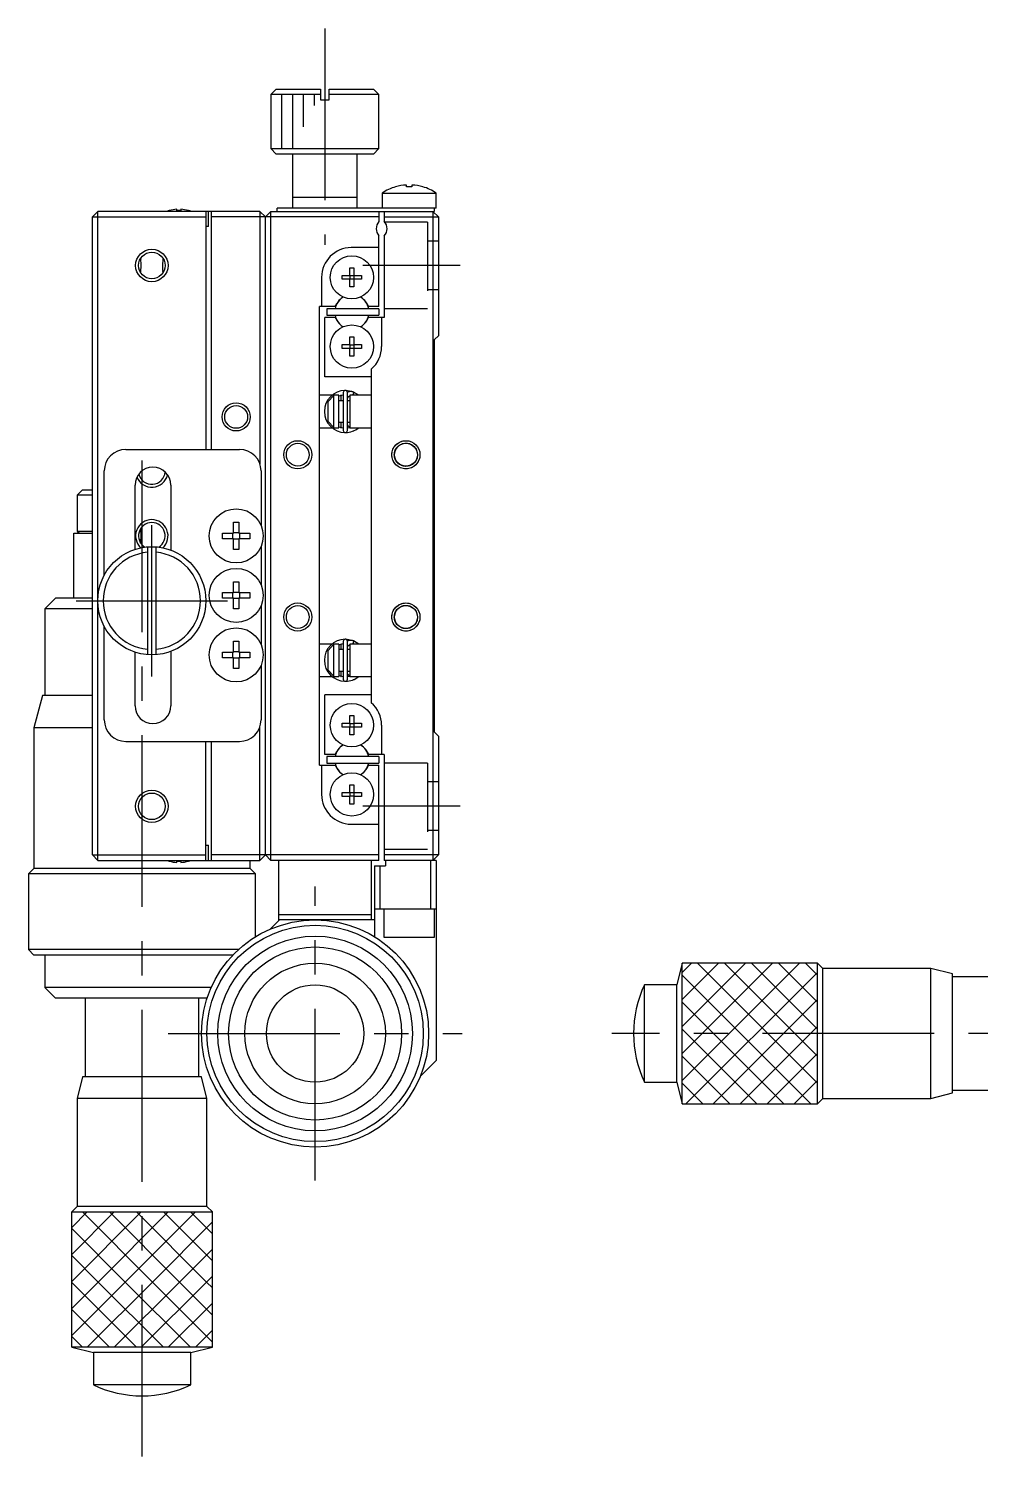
# Model space of a CAD drawing. Extents: x 0 to 397, y -8 to 228.
# Drawn here: x 204.8 to 292.8, y 52.9 to 184.9 of the extents above; entities that cross this region are included whole.
import ezdxf

# ---------------------------------------------------------------- set-up
doc = ezdxf.new("R2010")
doc.units = 0
doc.header["$LTSCALE"] = 0.5
doc.linetypes.add('CENTER', pattern=[50.8, 31.75, -6.35, 6.35, -6.35])
doc.linetypes.add('DASHED', pattern=[19.05, 12.7, -6.35])
for name, color, linetype in [('MSM_CENTER', 1, 'CENTER'), ('MSM_CONTINUOUS', 7, 'CONTINUOUS'), ('MSM_DASHED', 4, 'DASHED'), ('MSM_NARROW', 5, 'CONTINUOUS')]:
    doc.layers.add(name, color=color, linetype=linetype)

msp = doc.modelspace()

# ---------------------------------------------------------------- linework, layer by layer
at = {"layer": 'MSM_CENTER'}
for p, q in [((232.2, 184.95), (232.2, 164.95)), ((244.7, 163.05), (235.7, 163.05)), ((215.3, 52.95), (215.3, 146.95)), ((216.2, 125.05), (216.2, 139.05)), ((209.2, 132.05), (223.2, 132.05)), ((244.7, 113.05), (235.7, 113.05)), ((231.3, 78.45), (231.3, 105.65)), ((217.7, 92.05), (244.9, 92.05)), ((364.75, 92.05), (258.75, 92.05))]:
    msp.add_line(p, q, dxfattribs=at)
at = {"layer": 'MSM_CONTINUOUS'}
for p, q in [((227.7, 179.35), (227.2, 178.85)), ((231.8, 178.85), (227.2, 178.85)), ((227.2, 178.85), (227.2, 173.85)), ((227.7, 179.35), (231.8, 179.35)), ((231.8, 179.35), (231.8, 178.35)), ((231.8, 178.35), (232.6, 178.35)), ((232.6, 179.35), (236.7, 179.35)), ((232.6, 178.35), (232.6, 179.35)), ((237.2, 178.85), (232.6, 178.85)), ((237.2, 178.85), (236.7, 179.35)), ((237.2, 173.85), (237.2, 178.85)), ((227.2, 173.85), (227.7, 173.35)), ((227.2, 173.85), (237.2, 173.85)), ((236.7, 173.35), (227.7, 173.35)), ((229.2, 173.35), (229.2, 168.35)), ((235.2, 168.35), (235.2, 173.35)), ((236.7, 173.35), (237.2, 173.85)), ((238.74141, 170.312581), (238.738067, 170.319436)), ((239.74, 170.312581), (239.74, 170.484953)), ((240.26, 170.312581), (239.74, 170.312581)), ((240.26, 170.484953), (240.26, 170.312581)), ((241.261933, 170.319436), (241.25859, 170.312581)), ((229.2, 169.35), (235.2, 169.35)), ((237.5, 169.741657), (242.5, 169.741657)), ((237.5, 169.741657), (237.5, 168.35)), ((242.5, 168.35), (242.5, 169.741657)), ((210.7, 167.55), (211.2, 168.05)), ((226.2, 168.05), (211.2, 168.05)), ((211.2, 108.05), (211.2, 168.05)), ((217.813639, 168.119522), (217.811384, 168.124144)), ((218.52, 168.119522), (218.52, 168.239859)), ((218.88, 168.119522), (218.52, 168.119522)), ((218.88, 168.239859), (218.88, 168.119522)), ((219.588616, 168.124144), (219.586361, 168.119522)), ((221.2, 168.05), (221.2, 146.05)), ((221.45, 166.65), (221.45, 168.05)), ((221.7, 168.05), (221.7, 146.05)), ((226.2, 168.05), (226.7, 167.55)), ((226.2, 168.05), (226.2, 144.6745)), ((227.2, 168.05), (226.7, 167.55)), ((227.2, 168.05), (242.3, 168.05)), ((227.2, 108.05), (227.2, 168.05)), ((227.8, 168.05), (227.8, 168.35)), ((242.5, 168.35), (227.8, 168.35)), ((237.2, 168.05), (237.2, 167.111438)), ((237.7, 168.05), (237.7, 167.111438)), ((242.2, 168.05), (242.7, 167.55)), ((242.2, 168.05), (242.2, 108.05)), ((242.3, 168.35), (242.3, 168.05)), ((210.7, 108.55), (210.7, 167.55)), ((210.7, 167.55), (221.2, 167.55)), ((221.45, 166.65), (221.2, 166.65)), ((237.2, 167.55), (221.7, 167.55)), ((226.7, 108.55), (226.7, 167.55)), ((237.7, 167.55), (242.7, 167.55)), ((242.7, 167.55), (242.7, 156.55)), ((237.2, 159.25), (237.2, 165.788562)), ((237.7, 165.788562), (237.7, 158.25)), ((215.155969, 163.737386), (215.182468, 163.621115)), ((237.2, 164.7), (234.65, 164.7)), ((217.244031, 162.362614), (217.217532, 162.478885)), ((234.52, 162.836361), (234.88, 162.836361)), ((234.52, 162.13), (234.52, 162.836361)), ((234.88, 162.836361), (234.88, 162.13)), ((231.9, 161.95), (231.9, 159.25)), ((233.813639, 161.77), (233.813639, 162.13)), ((233.813639, 162.13), (234.52, 162.13)), ((234.52, 161.77), (233.813639, 161.77)), ((234.530372, 162.119628), (234.52, 162.13)), ((234.530372, 161.780372), (234.52, 161.77)), ((234.52, 161.063639), (234.52, 161.77)), ((234.88, 161.063639), (234.52, 161.063639)), ((234.530372, 161.780372), (234.530372, 162.119628)), ((234.530372, 162.119628), (234.869628, 162.119628)), ((234.869628, 161.780372), (234.530372, 161.780372)), ((234.869628, 162.119628), (234.88, 162.13)), ((234.869628, 162.119628), (234.869628, 161.780372)), ((234.869628, 161.780372), (234.88, 161.77)), ((234.88, 162.13), (235.586361, 162.13)), ((234.88, 161.77), (234.88, 161.063639)), ((235.586361, 161.77), (234.88, 161.77)), ((235.586361, 162.13), (235.586361, 161.77)), ((231.7, 116.85), (231.7, 159.25)), ((233.149194, 159.25), (231.7, 159.25)), ((232.4, 159.05), (232.4, 158.45)), ((237.2, 159.05), (232.4, 159.05)), ((232.4, 158.45), (237.2, 158.45)), ((233.149194, 159.25), (233.29936, 159.510095)), ((236.10064, 159.510095), (236.250806, 159.25)), ((237.2, 159.25), (236.250806, 159.25)), ((237.2, 159.05), (237.2, 158.45)), ((232.2, 152.75), (232.2, 158.25)), ((233.149194, 158.25), (232.2, 158.25)), ((233.149194, 158.25), (233.29936, 157.989905)), ((236.10064, 157.989905), (236.250806, 158.25)), ((237.7, 158.25), (236.250806, 158.25)), ((237.45, 158.25), (237.45, 155.55)), ((234.52, 156.436361), (234.88, 156.436361)), ((234.52, 155.73), (234.52, 156.436361)), ((234.88, 156.436361), (234.88, 155.73)), ((242.35, 156.2), (242.7, 156.55)), ((242.35, 119.9), (242.35, 156.2)), ((233.813639, 155.37), (233.813639, 155.73)), ((233.813639, 155.73), (234.52, 155.73)), ((234.52, 155.37), (233.813639, 155.37)), ((234.530372, 155.719628), (234.52, 155.73)), ((234.530372, 155.380372), (234.52, 155.37)), ((234.52, 154.663639), (234.52, 155.37)), ((234.88, 154.663639), (234.52, 154.663639)), ((234.530372, 155.719628), (234.869628, 155.719628)), ((234.530372, 155.380372), (234.530372, 155.719628)), ((234.869628, 155.380372), (234.530372, 155.380372)), ((234.869628, 155.719628), (234.88, 155.73)), ((234.869628, 155.719628), (234.869628, 155.380372)), ((234.869628, 155.380372), (234.88, 155.37)), ((234.88, 155.73), (235.586361, 155.73)), ((234.88, 155.37), (234.88, 154.663639)), ((235.586361, 155.37), (234.88, 155.37)), ((235.586361, 155.73), (235.586361, 155.37)), ((236.5, 153.470938), (236.5, 122.629062)), ((236.5, 152.75), (232.2, 152.75)), ((232.863941, 151.05), (231.7, 151.05)), ((232.5, 150.4701), (233, 150.999247)), ((233.5, 151.05), (233, 151.05)), ((233, 151.05), (233, 148.05)), ((233.499845, 150.98522), (233.904977, 151.093682)), ((233.5, 148.05), (233.5, 151.05)), ((233.905, 150.55), (233.5, 150.55)), ((233.7, 151.05), (233.688328, 151.05)), ((233.7, 150.55), (233.7, 151.05)), ((233.905, 151.3), (233.905, 147.8)), ((234.815052, 151.357695), (234.127589, 151.493656)), ((234.301111, 151.327317), (234.293453, 151.323625)), ((234.295, 147.8), (234.295, 151.3)), ((234.295, 150.698501), (234.295334, 150.712726)), ((234.5, 150.55), (234.295, 150.55)), ((234.295334, 150.712726), (234.296394, 150.727706)), ((234.296394, 150.727706), (234.298177, 150.742615)), ((234.298177, 150.742615), (234.300681, 150.757419)), ((234.300681, 150.757419), (234.303898, 150.772082)), ((234.332458, 151.341245), (234.301111, 151.327317)), ((234.303898, 150.772082), (234.307822, 150.786571)), ((234.307822, 150.786571), (234.312445, 150.80085)), ((234.312445, 150.80085), (234.317756, 150.814887)), ((234.317756, 150.814887), (234.323743, 150.828647)), ((234.323743, 150.828647), (234.330394, 150.842099)), ((234.330394, 150.842099), (234.337694, 150.855209)), ((234.364449, 151.353587), (234.332458, 151.341245)), ((234.337694, 150.855209), (234.345628, 150.867947)), ((234.345628, 150.867947), (234.354176, 150.88028)), ((234.354176, 150.88028), (234.363321, 150.892179)), ((234.363321, 150.892179), (234.373043, 150.903614)), ((234.397004, 151.364314), (234.364449, 151.353587)), ((234.373043, 150.903614), (234.383319, 150.914555)), ((234.383319, 150.914555), (234.394126, 150.924976)), ((234.394126, 150.924976), (234.405439, 150.934849)), ((234.430043, 151.373399), (234.397004, 151.364314)), ((234.405439, 150.934849), (234.417232, 150.944147)), ((234.417232, 150.944147), (234.429478, 150.952848)), ((234.429478, 150.952848), (234.442147, 150.960926)), ((234.463487, 151.380822), (234.430043, 151.373399)), ((234.442147, 150.960926), (234.455209, 150.96836)), ((234.455209, 150.96836), (234.468634, 150.975129)), ((234.497254, 151.386564), (234.463487, 151.380822)), ((234.468634, 150.975129), (234.482386, 150.981214)), ((234.482386, 150.981214), (234.496434, 150.986597)), ((234.496434, 150.986597), (234.499979, 150.987829)), ((234.53126, 151.390611), (234.497254, 151.386564)), ((234.5, 151.05), (234.5, 148.05)), ((236.5, 151.05), (234.5, 151.05)), ((234.565423, 151.392953), (234.53126, 151.390611)), ((234.599659, 151.393585), (234.565423, 151.392953)), ((234.633885, 151.392506), (234.599659, 151.393585)), ((234.668017, 151.389716), (234.633885, 151.392506)), ((234.701972, 151.385224), (234.668017, 151.389716)), ((234.735666, 151.379039), (234.701972, 151.385224)), ((234.769018, 151.371176), (234.735666, 151.379039)), ((234.770662, 151.06164), (234.764512, 151.05)), ((234.801945, 151.361653), (234.769018, 151.371176)), ((234.77692, 151.073893), (234.770662, 151.06164)), ((234.874255, 151.332277), (234.775042, 151.049975)), ((234.783247, 151.08668), (234.77692, 151.073893)), ((234.789603, 151.099923), (234.783247, 151.08668)), ((234.795948, 151.113538), (234.789603, 151.099923)), ((234.802244, 151.127439), (234.795948, 151.113538)), ((234.834364, 151.350494), (234.801945, 151.361653)), ((234.808449, 151.141539), (234.802244, 151.127439)), ((234.814525, 151.15575), (234.808449, 151.141539)), ((234.820434, 151.169982), (234.814525, 151.15575)), ((234.826138, 151.184145), (234.820434, 151.169982)), ((234.831603, 151.198151), (234.826138, 151.184145)), ((234.836793, 151.211913), (234.831603, 151.198151)), ((234.864531, 151.33844), (234.834364, 151.350494)), ((234.841676, 151.225342), (234.836793, 151.211913)), ((234.846221, 151.238356), (234.841676, 151.225342)), ((234.8504, 151.250872), (234.846221, 151.238356)), ((234.854187, 151.262811), (234.8504, 151.250872)), ((234.857557, 151.2741), (234.854187, 151.262811)), ((234.86049, 151.284666), (234.857557, 151.2741)), ((234.862967, 151.294443), (234.86049, 151.284666)), ((234.864972, 151.30337), (234.862967, 151.294443)), ((234.86318, 151.338725), (234.86514, 151.338104)), ((235.336031, 151.050123), (234.864086, 151.337581)), ((234.866493, 151.311391), (234.864972, 151.30337)), ((234.86514, 151.338104), (234.866614, 151.336358)), ((234.867521, 151.318456), (234.866493, 151.311391)), ((234.866614, 151.336358), (234.867594, 151.333499)), ((234.868049, 151.32452), (234.867521, 151.318456)), ((234.867594, 151.333499), (234.868073, 151.329545)), ((234.868073, 151.329545), (234.868049, 151.32452)), ((234.873188, 151.333663), (234.874255, 151.332277)), ((232.5, 148.6299), (232.5, 150.4701)), ((231.7, 148.05), (232.863575, 148.05)), ((233, 148.107999), (232.5, 148.637145)), ((233, 148.05), (233.5, 148.05)), ((233.904945, 148.006634), (233.499839, 148.114446)), ((233.5, 148.55), (233.905, 148.55)), ((233.688163, 148.05), (233.7, 148.05)), ((233.7, 148.05), (233.7, 148.55)), ((234.295, 148.55), (234.5, 148.55)), ((234.295076, 148.394804), (234.295, 148.401499)), ((234.511808, 148.048887), (234.295042, 148.006311)), ((234.295771, 148.3798), (234.295076, 148.394804)), ((234.297193, 148.364844), (234.295771, 148.3798)), ((234.299338, 148.349973), (234.297193, 148.364844)), ((234.302202, 148.335221), (234.299338, 148.349973)), ((234.30578, 148.320622), (234.302202, 148.335221)), ((234.310063, 148.306213), (234.30578, 148.320622)), ((234.315043, 148.292026), (234.310063, 148.306213)), ((234.320709, 148.278097), (234.315043, 148.292026)), ((234.32705, 148.264458), (234.320709, 148.278097)), ((234.334052, 148.251143), (234.32705, 148.264458)), ((234.3417, 148.238186), (234.334052, 148.251143)), ((234.349977, 148.225617), (234.3417, 148.238186)), ((234.358864, 148.213468), (234.349977, 148.225617)), ((234.368343, 148.201771), (234.358864, 148.213468)), ((234.378391, 148.190556), (234.368343, 148.201771)), ((234.388986, 148.179851), (234.378391, 148.190556)), ((234.400103, 148.169684), (234.388986, 148.179851)), ((234.411716, 148.160083), (234.400103, 148.169684)), ((234.423797, 148.151074), (234.411716, 148.160083)), ((234.436317, 148.14268), (234.423797, 148.151074)), ((234.449246, 148.134926), (234.436317, 148.14268)), ((234.462552, 148.127833), (234.449246, 148.134926)), ((234.476201, 148.12142), (234.462552, 148.127833)), ((234.490159, 148.115707), (234.476201, 148.12142)), ((234.499975, 148.112173), (234.490159, 148.115707)), ((234.5, 148.05), (236.5, 148.05)), ((234.805743, 147.739561), (234.806671, 147.739862)), ((234.807026, 147.738959), (234.864531, 147.76156)), ((234.86071, 147.761775), (234.86318, 147.761275)), ((234.86318, 147.761275), (234.86286, 147.762039)), ((234.864531, 147.76156), (234.86318, 147.761275)), ((234.864288, 147.762505), (234.882242, 147.770291)), ((234.86526, 147.761983), (234.864531, 147.76156)), ((213.8, 146.05), (224.3, 146.05)), ((211.8, 134.424868), (211.8, 144.05)), ((226.3, 144.05), (226.3, 139.029796)), ((214.65, 136.803683), (214.65, 142.75)), ((217.95, 142.75), (217.95, 136.733749)), ((209.8, 142.3), (209.3, 141.8)), ((210.7, 141.8), (209.3, 141.8)), ((209.3, 141.8), (209.3, 138.5)), ((209.8, 142.3), (210.7, 142.3)), ((215.155969, 138.737386), (215.182468, 138.621115)), ((223.74, 139.30859), (224.26, 139.30859)), ((223.74, 138.31), (223.74, 139.30859)), ((224.26, 139.30859), (224.26, 138.31)), ((209, 132.3), (209, 138.3)), ((209, 138.3), (210.7, 138.3)), ((209.3, 138.5), (210.7, 138.5)), ((209.3, 138.5), (209.5, 138.3)), ((222.74141, 137.79), (222.74141, 138.31)), ((222.74141, 138.31), (223.74, 138.31)), ((223.74, 137.79), (222.74141, 137.79)), ((223.698625, 137.79), (223.698625, 138.31)), ((223.74, 138.351375), (224.26, 138.351375)), ((223.74, 136.79141), (223.74, 137.79)), ((224.26, 137.748625), (223.74, 137.748625)), ((224.26, 138.31), (225.25859, 138.31)), ((224.26, 137.79), (224.26, 136.79141)), ((225.25859, 137.79), (224.26, 137.79)), ((224.301375, 138.31), (224.301375, 137.79)), ((225.25859, 138.31), (225.25859, 137.79)), ((215.8, 137.033974), (215.8, 127.066026)), ((216.6, 127.066026), (216.6, 137.033974)), ((224.26, 136.79141), (223.74, 136.79141)), ((226.3, 137.070204), (226.3, 133.529796)), ((223.74, 133.80859), (224.26, 133.80859)), ((223.74, 132.81), (223.74, 133.80859)), ((224.26, 133.80859), (224.26, 132.81)), ((207.3, 132.3), (206.3, 131.3)), ((210.7, 132.3), (207.3, 132.3)), ((222.74141, 132.29), (222.74141, 132.81)), ((222.74141, 132.81), (223.74, 132.81)), ((223.74, 132.29), (222.74141, 132.29)), ((223.698625, 132.29), (223.698625, 132.81)), ((223.74, 132.851375), (224.26, 132.851375)), ((223.74, 131.29141), (223.74, 132.29)), ((224.26, 132.248625), (223.74, 132.248625)), ((224.26, 132.81), (225.25859, 132.81)), ((224.26, 132.29), (224.26, 131.29141)), ((225.25859, 132.29), (224.26, 132.29)), ((224.301375, 132.81), (224.301375, 132.29)), ((225.25859, 132.81), (225.25859, 132.29)), ((210.7, 131.3), (206.3, 131.3)), ((206.3, 131.3), (206.3, 123.3)), ((224.26, 131.29141), (223.74, 131.29141)), ((226.3, 131.570204), (226.3, 128.029796)), ((211.8, 121.05), (211.8, 129.675132)), ((223.74, 128.30859), (224.26, 128.30859)), ((223.74, 127.31), (223.74, 128.30859)), ((224.26, 128.30859), (224.26, 127.31)), ((232.863941, 128.05), (231.7, 128.05)), ((233.5, 128.05), (233, 128.05)), ((233, 128.05), (233, 125.05)), ((233.499845, 127.98522), (233.904977, 128.093682)), ((233.5, 128.05), (233.5, 125.05)), ((233.7, 128.05), (233.688328, 128.05)), ((233.7, 127.55), (233.7, 128.05)), ((233.905, 128.3), (233.905, 124.8)), ((234.815052, 128.357695), (234.127589, 128.493656)), ((234.301111, 128.327317), (234.293453, 128.323625)), ((234.295, 124.8), (234.295, 128.3)), ((234.332458, 128.341245), (234.301111, 128.327317)), ((234.364449, 128.353587), (234.332458, 128.341245)), ((234.397004, 128.364314), (234.364449, 128.353587)), ((234.430043, 128.373399), (234.397004, 128.364314)), ((234.463487, 128.380822), (234.430043, 128.373399)), ((234.497254, 128.386564), (234.463487, 128.380822)), ((234.53126, 128.390611), (234.497254, 128.386564)), ((234.5, 128.05), (234.5, 125.05)), ((236.5, 128.05), (234.5, 128.05)), ((234.565423, 128.392953), (234.53126, 128.390611)), ((234.599659, 128.393585), (234.565423, 128.392953)), ((234.633885, 128.392506), (234.599659, 128.393585)), ((234.668017, 128.389716), (234.633885, 128.392506)), ((234.701972, 128.385224), (234.668017, 128.389716)), ((234.735666, 128.379039), (234.701972, 128.385224)), ((234.769018, 128.371176), (234.735666, 128.379039)), ((234.770662, 128.06164), (234.764512, 128.05)), ((234.801945, 128.361653), (234.769018, 128.371176)), ((234.77692, 128.073893), (234.770662, 128.06164)), ((234.873188, 128.333663), (234.775042, 128.049975)), ((234.783247, 128.08668), (234.77692, 128.073893)), ((234.789603, 128.099923), (234.783247, 128.08668)), ((234.795948, 128.113538), (234.789603, 128.099923)), ((234.802244, 128.127439), (234.795948, 128.113538)), ((234.834364, 128.350494), (234.801945, 128.361653)), ((234.808449, 128.141539), (234.802244, 128.127439)), ((234.814525, 128.15575), (234.808449, 128.141539)), ((234.820434, 128.169982), (234.814525, 128.15575)), ((234.826138, 128.184145), (234.820434, 128.169982)), ((234.831603, 128.198151), (234.826138, 128.184145)), ((234.836793, 128.211913), (234.831603, 128.198151)), ((234.864531, 128.33844), (234.834364, 128.350494)), ((234.841676, 128.225342), (234.836793, 128.211913)), ((234.846221, 128.238356), (234.841676, 128.225342)), ((234.8504, 128.250872), (234.846221, 128.238356)), ((234.854187, 128.262811), (234.8504, 128.250872)), ((234.857557, 128.2741), (234.854187, 128.262811)), ((234.86049, 128.284666), (234.857557, 128.2741)), ((234.862967, 128.294443), (234.86049, 128.284666)), ((234.864972, 128.30337), (234.862967, 128.294443)), ((234.86318, 128.338725), (234.86514, 128.338104)), ((235.336031, 128.050123), (234.864086, 128.337581)), ((234.866493, 128.311391), (234.864972, 128.30337)), ((234.86514, 128.338104), (234.866614, 128.336358)), ((234.867521, 128.318456), (234.866493, 128.311391)), ((234.866614, 128.336358), (234.867594, 128.333499)), ((234.868049, 128.32452), (234.867521, 128.318456)), ((234.867594, 128.333499), (234.868073, 128.329545)), ((234.868073, 128.329545), (234.868049, 128.32452)), ((234.893393, 128.324764), (234.873631, 128.333459)), ((214.65, 122.35), (214.65, 127.296317)), ((217.95, 127.366252), (217.95, 122.35)), ((222.74141, 126.79), (222.74141, 127.31)), ((222.74141, 127.31), (223.74, 127.31)), ((223.74, 126.79), (222.74141, 126.79)), ((223.698625, 126.79), (223.698625, 127.31)), ((223.74, 127.351375), (224.26, 127.351375)), ((223.74, 125.79141), (223.74, 126.79)), ((224.26, 126.748625), (223.74, 126.748625)), ((224.26, 127.31), (225.25859, 127.31)), ((224.26, 126.79), (224.26, 125.79141)), ((225.25859, 126.79), (224.26, 126.79)), ((224.301375, 127.31), (224.301375, 126.79)), ((225.25859, 127.31), (225.25859, 126.79)), ((232.5, 127.4701), (233, 127.999247)), ((232.5, 125.6299), (232.5, 127.4701)), ((233.905, 127.55), (233.5, 127.55)), ((234.295, 127.698501), (234.295334, 127.712726)), ((234.5, 127.55), (234.295, 127.55)), ((234.295334, 127.712726), (234.296394, 127.727706)), ((234.296394, 127.727706), (234.298177, 127.742615)), ((234.298177, 127.742615), (234.300681, 127.757419)), ((234.300681, 127.757419), (234.303898, 127.772082)), ((234.303898, 127.772082), (234.307822, 127.786571)), ((234.307822, 127.786571), (234.312445, 127.80085)), ((234.312445, 127.80085), (234.317756, 127.814887)), ((234.317756, 127.814887), (234.323743, 127.828647)), ((234.323743, 127.828647), (234.330394, 127.842099)), ((234.330394, 127.842099), (234.337694, 127.855209)), ((234.337694, 127.855209), (234.345628, 127.867947)), ((234.345628, 127.867947), (234.354176, 127.88028)), ((234.354176, 127.88028), (234.363321, 127.892179)), ((234.363321, 127.892179), (234.373043, 127.903614)), ((234.373043, 127.903614), (234.383319, 127.914555)), ((234.383319, 127.914555), (234.394126, 127.924976)), ((234.394126, 127.924976), (234.405439, 127.934849)), ((234.405439, 127.934849), (234.417232, 127.944147)), ((234.417232, 127.944147), (234.429478, 127.952848)), ((234.429478, 127.952848), (234.442147, 127.960926)), ((234.442147, 127.960926), (234.455209, 127.96836)), ((234.455209, 127.96836), (234.468634, 127.975129)), ((234.468634, 127.975129), (234.482386, 127.981214)), ((234.482386, 127.981214), (234.496434, 127.986597)), ((234.496434, 127.986597), (234.499979, 127.987829)), ((224.26, 125.79141), (223.74, 125.79141)), ((226.3, 126.070204), (226.3, 121.05)), ((233, 125.107999), (232.5, 125.637145)), ((233.5, 125.55), (233.905, 125.55)), ((233.7, 125.05), (233.7, 125.55)), ((234.295, 125.55), (234.5, 125.55)), ((234.295076, 125.394804), (234.295, 125.401499)), ((231.7, 125.05), (232.863575, 125.05)), ((233, 125.05), (233.5, 125.05)), ((233.904945, 125.006634), (233.499839, 125.114446)), ((233.688163, 125.05), (233.7, 125.05)), ((234.511808, 125.048887), (234.295042, 125.006311)), ((234.295771, 125.3798), (234.295076, 125.394804)), ((234.297193, 125.364844), (234.295771, 125.3798)), ((234.299338, 125.349973), (234.297193, 125.364844)), ((234.302202, 125.335221), (234.299338, 125.349973)), ((234.30578, 125.320622), (234.302202, 125.335221)), ((234.310063, 125.306213), (234.30578, 125.320622)), ((234.315043, 125.292026), (234.310063, 125.306213)), ((234.320709, 125.278097), (234.315043, 125.292026)), ((234.32705, 125.264458), (234.320709, 125.278097)), ((234.334052, 125.251143), (234.32705, 125.264458)), ((234.3417, 125.238186), (234.334052, 125.251143)), ((234.349977, 125.225617), (234.3417, 125.238186)), ((234.358864, 125.213468), (234.349977, 125.225617)), ((234.368343, 125.201771), (234.358864, 125.213468)), ((234.378391, 125.190556), (234.368343, 125.201771)), ((234.388986, 125.179851), (234.378391, 125.190556)), ((234.400103, 125.169684), (234.388986, 125.179851)), ((234.411716, 125.160083), (234.400103, 125.169684)), ((234.423797, 125.151074), (234.411716, 125.160083)), ((234.436317, 125.14268), (234.423797, 125.151074)), ((234.449246, 125.134926), (234.436317, 125.14268)), ((234.462552, 125.127833), (234.449246, 125.134926)), ((234.476201, 125.12142), (234.462552, 125.127833)), ((234.490159, 125.115707), (234.476201, 125.12142)), ((234.499975, 125.112173), (234.490159, 125.115707)), ((234.5, 125.05), (236.5, 125.05)), ((234.805743, 124.739561), (234.806671, 124.739862)), ((234.807026, 124.738959), (234.864531, 124.76156)), ((234.86071, 124.761775), (234.86318, 124.761275)), ((234.86318, 124.761275), (234.86286, 124.762039)), ((234.864531, 124.76156), (234.86318, 124.761275)), ((234.864288, 124.762505), (234.897095, 124.776898)), ((234.86526, 124.761983), (234.864531, 124.76156)), ((206.1, 123.3), (205.3, 120.3)), ((210.7, 123.3), (206.1, 123.3)), ((232.2, 117.85), (232.2, 123.35)), ((236.5, 123.35), (232.2, 123.35)), ((210.7, 120.3), (205.3, 120.3)), ((205.3, 120.3), (205.3, 107.3)), ((226.2, 108.05), (226.2, 120.4255)), ((233.813639, 120.37), (233.813639, 120.73)), ((233.813639, 120.73), (234.52, 120.73)), ((234.52, 120.37), (233.813639, 120.37)), ((234.52, 121.436361), (234.88, 121.436361)), ((234.52, 120.73), (234.52, 121.436361)), ((234.530372, 120.719628), (234.52, 120.73)), ((234.530372, 120.380372), (234.52, 120.37)), ((234.52, 119.663639), (234.52, 120.37)), ((234.530372, 120.719628), (234.869628, 120.719628)), ((234.530372, 120.380372), (234.530372, 120.719628)), ((234.869628, 120.380372), (234.530372, 120.380372)), ((234.869628, 120.719628), (234.88, 120.73)), ((234.869628, 120.719628), (234.869628, 120.380372)), ((234.869628, 120.380372), (234.88, 120.37)), ((234.88, 121.436361), (234.88, 120.73)), ((234.88, 120.73), (235.586361, 120.73)), ((234.88, 120.37), (234.88, 119.663639)), ((235.586361, 120.37), (234.88, 120.37)), ((235.586361, 120.73), (235.586361, 120.37)), ((237.45, 120.55), (237.45, 117.85)), ((213.8, 119.05), (224.3, 119.05)), ((221.2, 108.05), (221.2, 119.05)), ((221.7, 119.05), (221.7, 108.05)), ((234.88, 119.663639), (234.52, 119.663639)), ((242.7, 119.55), (242.35, 119.9)), ((242.7, 119.55), (242.7, 108.55)), ((233.149194, 117.85), (232.2, 117.85)), ((232.4, 117.65), (232.4, 117.05)), ((237.2, 117.65), (232.4, 117.65)), ((233.149194, 117.85), (233.29936, 118.110095)), ((236.10064, 118.110095), (236.250806, 117.85)), ((237.7, 117.85), (236.250806, 117.85)), ((237.2, 117.65), (237.2, 117.05)), ((237.7, 117.85), (237.7, 108.05)), ((231.7, 116.85), (233.149194, 116.85)), ((231.9, 116.85), (231.9, 114.15)), ((232.4, 117.05), (237.2, 117.05)), ((233.149194, 116.85), (233.29936, 116.589905)), ((236.10064, 116.589905), (236.250806, 116.85)), ((236.250806, 116.85), (237.2, 116.85)), ((237.2, 108.05), (237.2, 116.85)), ((234.52, 115.036361), (234.88, 115.036361)), ((234.52, 114.33), (234.52, 115.036361)), ((234.88, 115.036361), (234.88, 114.33)), ((233.813639, 113.97), (233.813639, 114.33)), ((233.813639, 114.33), (234.52, 114.33)), ((234.52, 113.97), (233.813639, 113.97)), ((234.530372, 114.319628), (234.52, 114.33)), ((234.530372, 113.980372), (234.52, 113.97)), ((234.52, 113.263639), (234.52, 113.97)), ((234.530372, 113.980372), (234.530372, 114.319628)), ((234.530372, 114.319628), (234.869628, 114.319628)), ((234.869628, 113.980372), (234.530372, 113.980372)), ((234.869628, 114.319628), (234.88, 114.33)), ((234.869628, 114.319628), (234.869628, 113.980372)), ((234.869628, 113.980372), (234.88, 113.97)), ((234.88, 114.33), (235.586361, 114.33)), ((234.88, 113.97), (234.88, 113.263639)), ((235.586361, 113.97), (234.88, 113.97)), ((235.586361, 114.33), (235.586361, 113.97)), ((234.88, 113.263639), (234.52, 113.263639)), ((234.65, 111.4), (237.2, 111.4)), ((211.2, 108.05), (210.7, 108.55)), ((210.7, 108.55), (221.2, 108.55)), ((221.2, 109.45), (221.45, 109.45)), ((221.45, 108.05), (221.45, 109.45)), ((237.2, 108.55), (221.7, 108.55)), ((226.2, 108.05), (226.7, 108.55)), ((227.2, 108.05), (226.7, 108.55)), ((242.7, 108.55), (237.7, 108.55)), ((242.7, 108.55), (242.2, 108.05)), ((205.3, 107.3), (204.8, 106.8)), ((225.3, 107.3), (205.3, 107.3)), ((211.2, 108.05), (226.2, 108.05)), ((217.811384, 107.975856), (217.813639, 107.980478)), ((218.52, 107.980478), (218.88, 107.980478)), ((218.52, 107.860141), (218.52, 107.980478)), ((218.88, 107.980478), (218.88, 107.860141)), ((219.586361, 107.980478), (219.588616, 107.975856)), ((225.3, 107.3), (225.3, 108.05)), ((225.8, 106.8), (225.3, 107.3)), ((237.2, 108.05), (227.2, 108.05)), ((227.9, 108.05), (227.9, 102.45)), ((236.5, 108.05), (236.5, 102.55)), ((236.8, 107.55), (236.8, 100.994272)), ((236.8, 107.55), (237.8, 107.55)), ((237.3, 107.55), (237.3, 103.55)), ((242.5, 108.05), (237.7, 108.05)), ((237.8, 108.05), (237.8, 107.55)), ((242, 103.55), (242, 108.05)), ((242.5, 108.05), (242.5, 89.55)), ((225.8, 106.8), (204.8, 106.8)), ((204.8, 106.8), (204.8, 99.8)), ((225.8, 100.994272), (225.8, 106.8)), ((227.9, 103.05), (236.5, 103.05)), ((242.5, 103.55), (236.8, 103.55)), ((237.65, 103.55), (237.65, 100.95)), ((242.35, 100.95), (242.35, 103.55)), ((228, 102.55), (227.14135, 101.69135)), ((236.8, 102.55), (228, 102.55)), ((237.65, 100.95), (242.35, 100.95)), ((224.215686, 99.8), (204.8, 99.8)), ((204.8, 99.8), (205.3, 99.3)), ((223.704771, 99.3), (205.3, 99.3)), ((206.3, 99.3), (206.3, 96.3)), ((265.25, 98.55), (264.75, 96.55)), ((265.25, 85.55), (265.25, 98.55)), ((277.75, 98.55), (265.25, 98.55)), ((278.25, 98.05), (277.75, 98.55)), ((277.75, 85.55), (277.75, 98.55)), ((288.25, 98.05), (278.25, 98.05)), ((278.25, 86.05), (278.25, 98.05)), ((290.25, 97.55), (288.25, 98.05)), ((288.25, 86.05), (288.25, 98.05)), ((264.75, 96.55), (261.763167, 96.55)), ((261.763167, 87.55), (261.763167, 96.55)), ((264.75, 87.55), (264.75, 96.55)), ((290.25, 86.55), (290.25, 97.55)), ((297.5, 97.3), (290.25, 97.3)), ((221.698568, 96.3), (206.3, 96.3)), ((206.3, 96.3), (207.3, 95.3)), ((221.315637, 95.3), (207.3, 95.3)), ((210.05, 95.3), (210.05, 88.05)), ((220.55, 88.05), (220.55, 95.3)), ((241.014001, 88.064001), (242.5, 89.55)), ((209.8, 88.05), (209.3, 86.05)), ((220.8, 88.05), (209.8, 88.05)), ((221.3, 86.05), (220.8, 88.05)), ((261.763167, 87.55), (264.75, 87.55)), ((264.75, 87.55), (265.25, 85.55)), ((221.3, 86.05), (209.3, 86.05)), ((209.3, 86.05), (209.3, 76.05)), ((221.3, 76.05), (221.3, 86.05)), ((277.75, 85.55), (278.25, 86.05)), ((278.25, 86.05), (288.25, 86.05)), ((288.25, 86.05), (290.25, 86.55)), ((290.25, 86.8), (297.5, 86.8)), ((265.25, 85.55), (277.75, 85.55)), ((209.3, 76.05), (208.8, 75.55)), ((208.8, 63.05), (208.8, 75.55)), ((208.8, 75.55), (221.8, 75.55)), ((221.3, 76.05), (209.3, 76.05)), ((221.8, 75.55), (221.3, 76.05)), ((221.8, 63.05), (221.8, 75.55)), ((208.8, 63.05), (210.8, 62.55)), ((221.8, 63.05), (208.8, 63.05)), ((219.8, 62.55), (210.8, 62.55)), ((210.8, 62.55), (210.8, 59.563167)), ((219.8, 62.55), (221.8, 63.05)), ((219.8, 59.563167), (219.8, 62.55)), ((219.8, 59.563167), (210.8, 59.563167))]:
    msp.add_line(p, q, dxfattribs=at)
for centre, radius in [((216.2, 163.05), 1.2295), ((234.7, 161.95), 2), ((234.7, 155.55), 2), ((224, 149.05), 1.0565), ((229.7, 145.55), 1.0565), ((239.7, 145.55), 1.0565), ((224, 138.05), 2.5), ((216.2, 132.05), 5), ((224, 132.55), 2.5), ((229.7, 130.55), 1.0565), ((239.7, 130.55), 1.0565), ((224, 127.05), 2.5), ((234.7, 120.55), 2), ((234.7, 114.15), 2), ((216.2, 113.05), 1.2295), ((231.3, 92.05), 10.5), ((231.3, 92.05), 10), ((231.3, 92.05), 9), ((231.3, 92.05), 8), ((231.3, 92.05), 6.5), ((231.3, 92.05), 4.5)]:
    msp.add_circle(centre, radius, dxfattribs=at)
for centre, radius, start, end in [((240, 166), 4.5, 106.285843, 123.748989), ((240, 166), 4.492483, 93.317816, 106.26943), ((240, 166), 4.492483, 73.73057, 86.682184), ((240, 166), 4.5, 56.251011, 73.714157), ((218.7, 165.05), 3.2, 106.122533, 110.364135), ((218.7, 165.05), 3.194933, 93.229709, 106.106712), ((218.7, 165.05), 3.194933, 73.893288, 86.770291), ((218.7, 165.05), 3.2, 69.635865, 73.877467), ((237.95, 166.45), 1, 138.590378, 221.409622), ((236.95, 166.45), 1, 318.590378, 41.409622), ((222.082104, 163.005986), 4.893046, 171.40335515, 186.1841612), ((234.65, 161.95), 2.75, 90, 180), ((210.317896, 163.094014), 4.893046, 351.40335515, 6.1841612), ((234.7, 158.749999), 1.5875, 120.433182, 169.10691), ((234.814905, 158.635095), 1.75, 121.881533, 150), ((234.7, 158.749999), 1.5875, 10.89309, 59.566818), ((234.585095, 158.635095), 1.75, 30, 58.118467), ((234.7, 158.749999), 1.5875, 190.893016, 239.566737), ((234.7, 158.749999), 1.5875, 300.433263, 349.106984), ((234.814905, 158.864905), 1.75, 210, 238.118467), ((234.585095, 158.864905), 1.75, 301.881533, 330), ((234.7, 155.55), 2.75, 310.885193, 0), ((234.099951, 149.550045), 1.943868, 90.672315, 269.257985), ((234.1, 151.3), 0.195, 0, 180), ((234.098287, 149.555072), 1.94898, 270.774434, 309.429122), ((234.1, 147.8), 0.195, 180, 0), ((213.8, 144.05), 2, 90, 180), ((224.3, 144.05), 2, 0, 90), ((216.3, 142.75), 1.65, 0, 180), ((216.2, 144.05), 1.2295, 193.17475759, 355.62265312), ((216.2, 138.05), 1.2295, 302.003161, 237.996839), ((210.317896, 138.094014), 4.893046, 351.40335515, 6.1841612), ((216.2, 132.05), 4.5, 95.099689, 264.900311), ((216.2, 132.05), 4.5, 275.099689, 84.900311), ((234.099951, 126.550045), 1.943868, 90.672315, 269.257985), ((234.1, 128.3), 0.195, 0, 180), ((234.1, 124.8), 0.195, 180, 0), ((234.098287, 126.555072), 1.94898, 270.774434, 309.429122), ((216.3, 122.35), 1.65, 180, 0), ((234.7, 120.55), 2.75, 0, 49.114807), ((213.8, 121.05), 2, 180, 270), ((224.3, 121.05), 2, 270, 0), ((234.7, 117.349999), 1.5875, 120.433182, 169.10691), ((234.814905, 117.235095), 1.75, 121.881533, 150), ((234.7, 117.349999), 1.5875, 10.89309, 59.566818), ((234.585095, 117.235095), 1.75, 30, 58.118467), ((234.7, 117.349999), 1.5875, 190.893016, 239.566737), ((234.814905, 117.464905), 1.75, 210, 238.118467), ((234.7, 117.349999), 1.5875, 300.433263, 349.106984), ((234.585095, 117.464905), 1.75, 301.881533, 330), ((234.65, 114.15), 2.75, 180, 270), ((218.7, 111.05), 3.2, 249.635852, 253.877467), ((218.7, 111.05), 3.194933, 253.893288, 266.770291), ((218.7, 111.05), 3.194933, 273.229709, 286.106712), ((218.7, 111.05), 3.2, 286.122533, 290.364135), ((271.25, 92.05), 10.5, 154.623066, 205.376934), ((215.3, 69.05), 10.5, 244.623066, 295.376934)]:
    msp.add_arc(centre, radius, start, end, dxfattribs=at)
at = {"layer": 'MSM_DASHED'}
for p, q in [((241.7, 167.05), (237.7, 167.05)), ((241.7, 167.05), (241.7, 159.05)), ((242.7, 165.3), (241.7, 165.3)), ((242.7, 160.8), (241.7, 160.8)), ((241.7, 159.05), (237.7, 159.05)), ((241.7, 117.05), (237.7, 117.05)), ((241.7, 117.05), (241.7, 109.05)), ((242.7, 115.3), (241.7, 115.3)), ((242.7, 110.8), (241.7, 110.8)), ((241.7, 109.05), (237.7, 109.05))]:
    msp.add_line(p, q, dxfattribs=at)
for centre, radius in [((239.7, 145.55), 1.3), ((239.7, 145.55), 1.075), ((239.7, 130.55), 1.3), ((239.7, 130.55), 1.075)]:
    msp.add_circle(centre, radius, dxfattribs=at)
at = {"layer": 'MSM_NARROW'}
for p, q in [((228.2, 178.85), (228.2, 173.85)), ((229.2, 178.85), (229.2, 173.85)), ((230.2, 178.85), (230.2, 175.85)), ((231.2, 178.85), (231.2, 177.85)), ((265.25, 97.7), (266.1, 98.55)), ((265.25, 95.2), (268.6, 98.55)), ((265.25, 92.7), (271.1, 98.55)), ((265.25, 90.2), (273.6, 98.55)), ((265.25, 87.7), (276.1, 98.55)), ((265.6, 85.55), (277.75, 97.7)), ((266.65, 98.55), (277.75, 87.45)), ((269.15, 98.55), (277.75, 89.95)), ((271.65, 98.55), (277.75, 92.45)), ((274.15, 98.55), (277.75, 94.95)), ((276.65, 98.55), (277.75, 97.45)), ((265.25, 97.45), (277.15, 85.55)), ((268.1, 85.55), (277.75, 95.2)), ((265.25, 94.95), (274.65, 85.55)), ((265.25, 92.45), (272.15, 85.55)), ((270.6, 85.55), (277.75, 92.7)), ((265.25, 89.95), (269.65, 85.55)), ((273.1, 85.55), (277.75, 90.2)), ((265.25, 87.45), (267.15, 85.55)), ((275.6, 85.55), (277.75, 87.7)), ((208.8, 74.125), (210.225, 75.55)), ((208.8, 71.625), (212.725, 75.55)), ((208.8, 69.125), (215.225, 75.55)), ((209.775, 75.55), (216.25, 69.075)), ((211.25, 69.075), (217.725, 75.55)), ((212.275, 75.55), (218.75, 69.075)), ((213.75, 69.075), (220.225, 75.55)), ((214.775, 75.55), (221.25, 69.075)), ((217.275, 75.55), (221.8, 71.025)), ((219.775, 75.55), (221.8, 73.525)), ((208.8, 74.025), (213.75, 69.075)), ((216.25, 69.075), (221.8, 74.625)), ((208.8, 71.525), (211.25, 69.075)), ((218.75, 69.075), (221.8, 72.125)), ((208.8, 66.625), (211.25, 69.075)), ((208.8, 64.125), (213.75, 69.075)), ((208.8, 69.025), (214.775, 63.05)), ((210.225, 63.05), (216.25, 69.075)), ((211.25, 69.075), (217.275, 63.05)), ((212.725, 63.05), (218.75, 69.075)), ((213.75, 69.075), (219.775, 63.05)), ((215.225, 63.05), (221.25, 69.075)), ((216.25, 69.075), (221.8, 63.525)), ((218.75, 69.075), (221.8, 66.025)), ((221.25, 69.075), (221.8, 69.625)), ((221.25, 69.075), (221.8, 68.525)), ((208.8, 66.525), (212.275, 63.05)), ((217.725, 63.05), (221.8, 67.125)), ((208.8, 64.025), (209.775, 63.05)), ((220.225, 63.05), (221.8, 64.625))]:
    msp.add_line(p, q, dxfattribs=at)
for centre, radius in [((216.2, 163.05), 1.5), ((224, 149.05), 1.3), ((229.7, 145.55), 1.3), ((239.7, 145.55), 1.3), ((229.7, 130.55), 1.3), ((239.7, 130.55), 1.3), ((216.2, 113.05), 1.5)]:
    msp.add_circle(centre, radius, dxfattribs=at)
for centre, start, end in [((216.2, 144.05), 202.6880876, 346.10932311), ((216.2, 138.05), 312.59881289, 227.40118711)]:
    msp.add_arc(centre, 1.5, start, end, dxfattribs=at)

doc.saveas('drawing.dxf')
